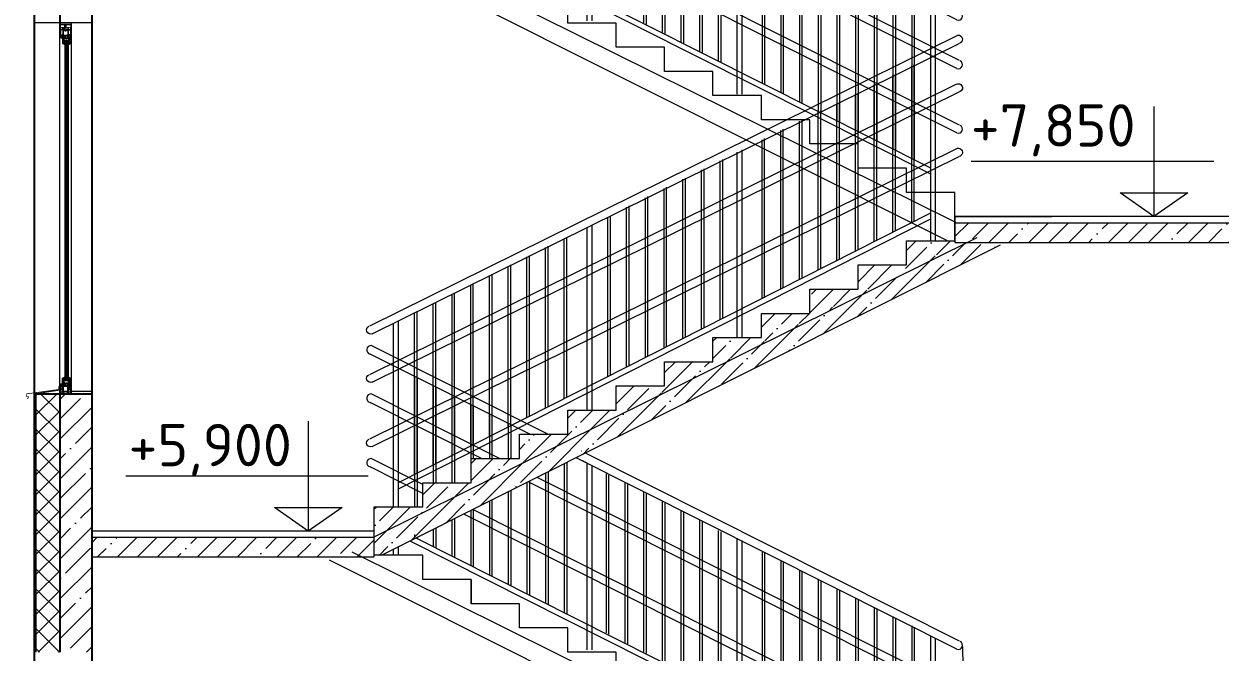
# Model space of a CAD drawing. Header units: millimetres. Extents: x -136099598 to 11807193, y 0 to 779331.
# Drawn here: x 676380 to 683796, y 293704 to 297598 of the extents above; entities that cross this region are included whole.
import ezdxf
from ezdxf import colors
from ezdxf.entities.mleader import LeaderData, LeaderLine
from ezdxf.math import Vec2, Vec3

# ---------------------------------------------------------------- set-up
doc = ezdxf.new("R2010")
doc.units = ezdxf.units.MM
doc.header["$MEASUREMENT"] = 0
doc.layers.get('0').update_dxf_attribs({"color": 250, "lineweight": 9})
doc.layers.add('PDF _0', color=7, linetype='Continuous')
for name, color, linetype, lineweight in [('АР_Окна', 4, 'Continuous', 0), ('АР_Отметки', 250, 'Continuous', 15), ('АР_Стены фасадные', 7, 'Continuous', 30), ('АР_Тонкие', 250, 'Continuous', 5), ('АР_Штриховка', 253, 'Continuous', 13), ('СТЕНЫ кирпич ЛИДЕР', 250, 'Continuous', 15), ('Штриховка', 7, 'Continuous', 5)]:
    doc.layers.add(name, color=color, linetype=linetype, lineweight=lineweight)
doc.styles.add('ISOCPEUR', font='isocpeur.ttf', dxfattribs={"width": 0.7})
doc.styles.add('PDF ISOCPEUR', font='isocpeur.ttf')

# ---------------------------------------------------------------- blocks, each defined once
blk = doc.blocks.new('A$Cd8d14d9d')
at = {"ltscale": 150}
for p, q in [((0, 681.8), (0, 0)), ((-372.3, 340.9), (1132.1, 340.9)), ((-379.6, 0), (379.6, 0))]:
    blk.add_line(p, q, dxfattribs=at)
blk.add_lwpolyline([(0, 0), (210, 147), (-210, 147), (0, 0)], dxfattribs=at)
blk = doc.blocks.new('A$C1377d581')
at = {"ltscale": 150}
blk.add_line((5.9, -186.8, 0), (-3737.8, 1669.9, 0), dxfattribs=at)
at = {"color": 0, "ltscale": 100, "transparency": 33554687}
blk.add_line((-3880.1, 1622.7, 0.4), (-51.8, -297.2, 0), dxfattribs=at)
for points in [[(-3600, 1650), (-3600, 1800), (-3900, 1800)], [(-3300, 1500), (-3300, 1650), (-3600, 1650)], [(-3000, 1350), (-3000, 1500), (-3300, 1500)], [(-2700, 1200), (-2700, 1350), (-3000, 1350)], [(-2400, 1050), (-2400, 1200), (-2700, 1200)], [(-2100, 900), (-2100, 1050), (-2400, 1050)], [(-1800, 750), (-1800, 900), (-2100, 900)], [(-1500, 600), (-1500, 750), (-1800, 750)], [(-1200, 450), (-1200, 600), (-1500, 600)], [(-900, 300), (-900, 450), (-1200, 450)], [(-600, 150), (-600, 300), (-900, 300)], [(-300, 0), (-300, 150), (-600, 150)], [(0, -150), (0, 0), (-300, 0)]]:
    blk.add_lwpolyline(points, dxfattribs=at)
blk = doc.blocks.new('A$C5a2cbcee')
at = {"ltscale": 150}
for p, q in [((2041.6, -521.8), (-1597.3, 1277.5)), ((2057.4, -473.8), (-1590, 1330)), ((-1451.2, 54.5), (-1451.2, 1213.6)), ((-1421.2, 54.5), (-1421.2, 1198.4)), ((-1319.4, 175.3), (-1319.4, 1146.7)), ((-1303.4, 167.2), (-1303.4, 1138.6)), ((-1203.4, 116.5), (-1203.4, 1087.9)), ((-1187.4, 108.4), (-1187.4, 1079.8)), ((2041.6, -821.8), (-1597.3, 977.5)), ((2057.4, -773.8), (-1580, 1025)), ((-1087.4, 57.7), (-1087.4, 1029.2)), ((-1071.4, 49.6), (-1071.4, 1021.1)), ((-971.4, -1), (-971.4, 970.4)), ((-955.4, -9.1), (-955.4, 962.3)), ((-855.4, -59.8), (-855.4, 911.6)), ((-839.4, -67.9), (-839.4, 903.5)), ((-739.4, -118.7), (-739.4, 860.9)), ((-723.4, -126.8), (-723.4, 853)), ((-623.4, -177.5), (-623.4, 803.3)), ((-607.4, -185.6), (-607.4, 795.3)), ((-507.4, -236.2), (-507.4, 745.6)), ((-491.4, -244.3), (-491.4, 737.6)), ((-391.4, -295), (-391.4, 687.9)), ((-375.4, -303.1), (-375.4, 680)), ((2057.4, -1173.8), (-1580, 625)), ((-251.2, -545.5), (-251.2, 618.2)), ((-221.2, -545.5), (-221.2, 603.3)), ((2041.6, -1221.8), (-1597.3, 577.5)), ((-132, -426.4), (-132, 558.9)), ((-116, -434.5), (-116, 551)), ((-16, -485.2), (-16, 501.3)), ((0, -493.3), (0, 493.3)), ((100, -544), (100, 443.6)), ((116, -552.1), (116, 435.6)), ((216, -602.7), (216, 385.9)), ((232, -610.8), (232, 377.9)), ((332, -661.5), (332, 328.2)), ((348, -669.6), (348, 320.3)), ((1878.8, -1445.1), (-1421.2, 226.9)), ((448, -720.3), (448, 270.6)), ((464, -728.4), (464, 262.6)), ((1878.8, -1482.5), (-1421.2, 189.5)), ((564, -779), (564, 208.8)), ((580, -787.1), (580, 200.9)), ((678.8, -995.5), (678.8, 152.1)), ((708.8, -995.5), (708.8, 137.2)), ((834.8, -916.2), (834.8, 74.9)), ((850.8, -924.3), (850.8, 67)), ((950.8, -975), (950.8, 20.6)), ((966.8, -983.1), (966.8, 12.6)), ((1066.8, -1033.7), (1066.8, -37.1)), ((1082.8, -1041.8), (1082.8, -45.1)), ((1182.8, -1092.5), (1182.8, -94.8)), ((1198.8, -1100.6), (1198.8, -102.7)), ((1298.8, -1151.3), (1298.8, -152.4)), ((1314.8, -1159.4), (1314.8, -160.4)), ((1414.8, -1210), (1414.8, -210.1)), ((1430.8, -1218.2), (1430.8, -218.1)), ((1530.8, -1268.8), (1530.8, -267.8)), ((1546.8, -1276.9), (1546.8, -275.8)), ((1646.8, -1327.6), (1646.8, -325.5)), ((1662.8, -1335.7), (1662.8, -333.4)), ((1762.8, -1386.4), (1762.8, -383.1)), ((1778.8, -1394.5), (1778.8, -391.1)), ((1878.8, -1595.5), (1878.8, -440.8)), ((1908.8, -1595.5), (1908.8, -455.7))]:
    blk.add_line(p, q, dxfattribs=at)
for centre, radius, start, end in [((-1591.4, 1303.4), 26.6, 86.97359, 257.26359), ((-1592.5, 1002.7), 25.6, 60.67905, 259.27962), ((-1592.5, 602.7), 25.6, 60.67905, 259.27962), ((2051.1, -498.5), 25.1, 248.00446, 64.52353), ((2051.1, -798.5), 25.1, 248.00446, 64.52353), ((2051.1, -1198.5), 25.1, 248.00446, 64.52353)]:
    blk.add_arc(centre, radius, start, end, dxfattribs=at)
blk = doc.blocks.new('_DotSmall')
at = {"color": 0, "linetype": 'ByBlock', "const_width": 0.5}
blk.add_lwpolyline([(-0.0625, 0, 1), (0.0625, 0, 1)], format="xyb", close=True, dxfattribs=at)
blk = doc.blocks.new('A$Cfc3cbdf2')
at = {"ltscale": 150}
for p, q in [((-2515.9, 2400), (-3506.1, 2897.7)), ((-2404.2, 2400), (-3498.8, 2950.2)), ((-3360, 1950), (-3360, 2824.2)), ((-3330, 1950), (-3330, 2809.2)), ((-3228.2, 1950), (-3228.2, 2758.4)), ((-3212.2, 1950), (-3212.2, 2750.3)), ((-3112.2, 2100), (-3112.2, 2699.6)), ((-3096.2, 2100), (-3096.2, 2691.5)), ((-2814.4, 2250), (-3506.1, 2597.7)), ((-2702.7, 2250), (-3498.8, 2650.2)), ((-2996.2, 2100), (-2996.2, 2640.8)), ((-2980.2, 2100), (-2980.2, 2632.7)), ((-2880.2, 2100), (-2880.2, 2582.1)), ((-2864.2, 2250, 0.4), (-2864.2, 2574)), ((-2764.2, 2250), (-2764.2, 2523.3)), ((-2748.2, 2250), (-2748.2, 2515.2)), ((-2648.2, 2250), (-2648.2, 2466.5)), ((-2632.2, 2250), (-2632.2, 2458.4)), ((-3180, 2089.9), (-3498.8, 2250.2)), ((-2880.2, 2272.1), (-2880.2, 2283.1)), ((-2864.2, 2272.1), (-2864.2, 2275)), ((-2764.2, 2272.1), (-2764.2, 2280.9)), ((-2284.2, 1285.4), (-2284.2, 2226.5)), ((132.9, 1068.7), (-2227.4, 2255)), ((-2160, 2221.1), (-2227.4, 2255)), ((-2196.3, 2295.5), (-2196.6, 2295.6)), ((148.7, 1116.8), (-2171.5, 2283)), ((-3180, 2033.8), (-3506.1, 2197.7)), ((-2416.2, 1351.9), (-2416.2, 2160.3)), ((-2400.2, 1343.8), (-2400.2, 2168.4)), ((-2300.2, 1293.5), (-2300.2, 2218.5)), ((-2160, 1064), (-2160, 2221.1)), ((-2130, 1064), (-2130, 2206)), ((-2040.8, 1169.1), (-2040.8, 2154.4)), ((-2532.2, 1410.3), (-2532.2, 2102.2)), ((132.9, 768.7), (-2526.2, 2105.2)), ((-2516.2, 1402.3), (-2516.2, 2110.2)), ((148.7, 816.8), (-2470.3, 2133.2)), ((-2416.2, 2106), (-2470.3, 2133.2)), ((-2024.8, 1161), (-2024.8, 2146.5)), ((-1924.8, 1110.3), (-1924.8, 2096.8)), ((-1908.8, 1102.2), (-1908.8, 2088.8)), ((-2648.2, 1468.8), (-2648.2, 2044)), ((-2648.2, 2000.7), (-2648.2, 2044)), ((-2632.2, 1460.7), (-2632.2, 2052)), ((-2632.2, 2000.7), (-2632.2, 2052)), ((-1808.8, 1051.6), (-1808.8, 2039.1)), ((-1792.8, 1043.4), (-1792.8, 2031.1)), ((148.7, 416.8), (-2868.6, 1933.4)), ((-2864.2, 1580.1), (-2864.2, 1935.7)), ((-2764.2, 1529.4), (-2764.2, 1985.8)), ((-2748.2, 1521.3), (-2748.2, 1993.8)), ((-1692.8, 992.8), (-1692.8, 1981.4)), ((-1676.8, 984.7), (-1676.8, 1973.5)), ((-2996.2, 1647), (-2996.2, 1869.5)), ((-2996.2, 1836.2), (-2996.2, 1869.5)), ((-2980.2, 1638.9), (-2980.2, 1877.5)), ((-2980.2, 1836.2), (-2980.2, 1877.5)), ((132.9, 368.7), (-2924.6, 1905.4)), ((-2880.2, 1883.1), (-2924.6, 1905.4)), ((-2880.2, 1588.2), (-2880.2, 1927.6)), ((-1576.8, 934), (-1576.8, 1923.7)), ((-1560.8, 925.9), (-1560.8, 1915.8)), ((-1460.8, 875.2), (-1460.8, 1866.1)), ((-1444.8, 867.1), (-1444.8, 1858.1)), ((-3112.2, 1836.2), (-3112.2, 1836.4)), ((-3112.2, 1705.8), (-3112.2, 1811.3)), ((-3096.2, 1697.7), (-3096.2, 1819.3)), ((-1344.8, 816.5), (-1344.8, 1804.3)), ((-1328.8, 808.4), (-1328.8, 1796.4)), ((-30, 112.6), (-3257.6, 1738.3)), ((-3228.2, 1764.5), (-3228.2, 1778)), ((-30, 150), (-3220.4, 1757)), ((-3212.2, 1756.4), (-3212.2, 1761.1)), ((-1230, 608), (-1230, 1755.6)), ((-1200, 608), (-1200, 1740.8)), ((-3360, 1650), (-3360, 1689.9)), ((-3330, 1650), (-3330, 1705)), ((-1074, 679.3), (-1074, 1670.5)), ((-1058, 671.2), (-1058, 1662.5)), ((-958, 620.5), (-958, 1616.1)), ((-942, 612.4), (-942, 1608.1)), ((-842, 561.8), (-842, 1558.4)), ((-826, 553.7), (-826, 1550.5)), ((-726, 503), (-726, 1500.7)), ((-710, 494.9), (-710, 1492.8)), ((-610, 444.2), (-610, 1443.1)), ((-594, 436.1), (-594, 1435.1)), ((-494, 385.5), (-494, 1385.4)), ((-478, 377.4), (-478, 1377.4)), ((-378, 326.7), (-378, 1327.7)), ((-362, 318.6), (-362, 1319.8)), ((-262, 267.9), (-262, 1270)), ((-246, 259.8), (-246, 1262.1)), ((-146, 209.2), (-146, 1212.4)), ((-130, 201.1), (-130, 1204.4)), ((-30, 0), (-30, 1149.7)), ((0, 0), (0, 1134.8))]:
    blk.add_line(p, q, dxfattribs=at)
for centre, radius, start, end in [((-3500.2, 2923.6), 26.6, 86.97359, 257.26359), ((-3500.2, 2623.6), 26.6, 86.97359, 257.26359), ((-3500.2, 2223.6), 26.6, 86.97359, 257.26359), ((142.3, 1092), 25.1, 248.00446, 64.52353), ((142.3, 792), 25.1, 248.00446, 64.52353), ((142.3, 392), 25.1, 248.00446, 64.52353)]:
    blk.add_arc(centre, radius, start, end, dxfattribs=at)
blk = doc.blocks.new('A$Ca02bca81')
at = {"ltscale": 150}
for p, q in [((-2515.9, 2400), (-3506.1, 2897.7)), ((-2404.2, 2400), (-3498.8, 2950.2)), ((-3360, 1950), (-3360, 2824.2)), ((-3330, 1950), (-3330, 2809.2)), ((-3228.2, 1950), (-3228.2, 2758.4)), ((-3212.2, 1950), (-3212.2, 2750.3)), ((-3112.2, 2100), (-3112.2, 2699.6)), ((-3096.2, 2100), (-3096.2, 2691.5)), ((-2814.4, 2250), (-3506.1, 2597.7)), ((-2702.7, 2250), (-3498.8, 2650.2)), ((-2996.2, 2100), (-2996.2, 2640.8)), ((-2980.2, 2100), (-2980.2, 2632.7)), ((-2880.2, 2100), (-2880.2, 2582.1)), ((-2864.2, 2250, 0.4), (-2864.2, 2574)), ((-2764.2, 2250), (-2764.2, 2523.3)), ((-2748.2, 2250), (-2748.2, 2515.2)), ((-2648.2, 2250), (-2648.2, 2466.5)), ((-2632.2, 2250), (-2632.2, 2458.4)), ((-3180, 2089.9), (-3498.8, 2250.2)), ((-2880.2, 2272.1), (-2880.2, 2283.1)), ((-2864.2, 2272.1), (-2864.2, 2275)), ((-2764.2, 2272.1), (-2764.2, 2280.9)), ((-2284.2, 1285.4), (-2284.2, 2226.5)), ((132.9, 1068.7), (-2227.4, 2255)), ((-2160, 2221.1), (-2227.4, 2255)), ((-2196.3, 2295.5), (-2196.6, 2295.6)), ((148.7, 1116.8), (-2171.5, 2283)), ((-3180, 2033.8), (-3506.1, 2197.7)), ((-2416.2, 1351.9), (-2416.2, 2160.3)), ((-2400.2, 1343.8), (-2400.2, 2168.4)), ((-2300.2, 1293.5), (-2300.2, 2218.5)), ((-2160, 1064), (-2160, 2221.1)), ((-2130, 1064), (-2130, 2206)), ((-2040.8, 1169.1), (-2040.8, 2161.2)), ((-2024.8, 1161), (-2024.8, 2153.1)), ((-2532.2, 1410.3), (-2532.2, 2102.2)), ((132.9, 768.7), (-2526.2, 2105.2)), ((-2516.2, 1402.3), (-2516.2, 2110.2)), ((148.7, 816.8), (-2470.3, 2133.2)), ((-2416.2, 2106), (-2470.3, 2133.2)), ((-1924.8, 1110.3), (-1924.8, 2102.9)), ((-1908.8, 1102.2), (-1908.8, 2094.8)), ((-2648.2, 1468.8), (-2648.2, 2044)), ((-2648.2, 2000.7), (-2648.2, 2044)), ((-2632.2, 1460.7), (-2632.2, 2052)), ((-2632.2, 2000.7), (-2632.2, 2052)), ((-1808.8, 1051.6), (-1808.8, 2044.6)), ((-1792.8, 1043.4), (-1792.8, 2036.5)), ((148.7, 416.8), (-2868.6, 1933.4)), ((-2864.2, 1580.1), (-2864.2, 1935.7)), ((-2764.2, 1529.4), (-2764.2, 1985.8)), ((-2748.2, 1521.3), (-2748.2, 1993.8)), ((-1692.8, 992.8), (-1692.8, 1986.3)), ((-1676.8, 984.7), (-1676.8, 1978.2)), ((-2996.2, 1647), (-2996.2, 1869.5)), ((-2996.2, 1836.2), (-2996.2, 1869.5)), ((-2980.2, 1638.9), (-2980.2, 1877.5)), ((-2980.2, 1836.2), (-2980.2, 1877.5)), ((132.9, 368.7), (-2924.6, 1905.4)), ((-2880.2, 1883.1), (-2924.6, 1905.4)), ((-2880.2, 1588.2), (-2880.2, 1927.6)), ((-1576.8, 934), (-1576.8, 1928)), ((-1560.8, 925.9), (-1560.8, 1919.9)), ((-1460.8, 875.2), (-1460.8, 1869.7)), ((-1444.8, 867.1), (-1444.8, 1861.6)), ((-3112.2, 1705.8), (-3112.2, 1811.3)), ((-3096.2, 1697.7), (-3096.2, 1819.3)), ((-1344.8, 816.5), (-1344.8, 1811.4)), ((-1328.8, 808.4), (-1328.8, 1803.3)), ((-30, 112.6), (-3257.6, 1738.3)), ((-30, 150), (-3220.4, 1757)), ((-1230, 608), (-1230, 1755.6)), ((-1200, 608), (-1200, 1740.8)), ((-3360, 1647.1), (-3360, 1687)), ((-3330, 1647.1), (-3330, 1702.1)), ((-1074, 679.3), (-1074, 1675.3)), ((-1058, 671.2), (-1058, 1667.2)), ((-958, 620.5), (-958, 1616.1)), ((-942, 612.4), (-942, 1608.1)), ((-842, 561.8), (-842, 1558.4)), ((-826, 553.7), (-826, 1550.5)), ((-726, 503), (-726, 1500.7)), ((-710, 494.9), (-710, 1492.8)), ((-610, 444.2), (-610, 1443.1)), ((-594, 436.1), (-594, 1435.1)), ((-494, 385.5), (-494, 1385.4)), ((-478, 377.4), (-478, 1377.4)), ((-378, 326.7), (-378, 1327.7)), ((-362, 318.6), (-362, 1319.8)), ((-262, 267.9), (-262, 1270)), ((-246, 259.8), (-246, 1262.1)), ((-146, 209.2), (-146, 1212.4)), ((-130, 201.1), (-130, 1204.4)), ((-30, 0), (-30, 1149.7)), ((0, 0), (0, 1134.8))]:
    blk.add_line(p, q, dxfattribs=at)
for centre, radius, start, end in [((-3500.2, 2923.6), 26.6, 86.97359, 257.26359), ((-3500.2, 2623.6), 26.6, 86.97359, 257.26359), ((-3500.2, 2223.6), 26.6, 86.97359, 257.26359), ((142.3, 1092), 25.1, 248.00446, 64.52353), ((142.3, 792), 25.1, 248.00446, 64.52353), ((142.3, 392), 25.1, 248.00446, 64.52353)]:
    blk.add_arc(centre, radius, start, end, dxfattribs=at)

msp = doc.modelspace()

# ---------------------------------------------------------------- hatches: boundary and pattern name
at = {"ltscale": 100, "transparency": 33554687}
h = msp.add_hatch(dxfattribs=at)
h.set_pattern_fill('ANSI35', color=0, scale=700)
h.set_pattern_definition([(45, (5351.9, 8530.43), (-123.743687, 123.743687), []), (45, (5475.65, 8530.43), (-123.743687, 123.743687), [218.75, -43.75, 0, -43.75])])
h.paths.add_polyline_path([(683892.234, 296363.658), (683892.249, 296243.982), (682152.249, 296243.982), (682152.242, 296363.982)])
h = msp.add_hatch(dxfattribs=at)
h.set_pattern_fill('ANSI35', color=0, scale=600)
h.set_pattern_definition([(45, (1e-05, -2), (-106.066017, 106.066017), []), (45, (106.07, -2), (-106.066017, 106.066017), [187.5, -37.5, 0, -37.5])])
h.paths.add_polyline_path([(682432.353, 296226.65), (682169.805, 296233.569), (678552.242, 294419.398), (678552.242, 294298.982), (678604.091, 294306.816)])
h.paths.add_polyline_path([(682176.779, 296233.569), (682152.242, 296265.982), (682152.242, 296265.982), (682152.242, 296253.982), (681852.242, 296253.982), (681852.242, 296103.982), (681552.242, 296103.982), (681552.242, 295953.982), (681252.242, 295953.982), (681252.242, 295803.982), (680952.242, 295803.982), (680952.242, 295653.982), (680652.242, 295653.982), (680652.242, 295503.982), (680352.242, 295503.982), (680352.242, 295353.982), (680052.242, 295353.982), (680052.242, 295203.982), (679752.242, 295203.982), (679752.242, 295053.982), (679452.242, 295053.982), (679452.242, 294905.982), (679152.242, 294905.982), (679152.242, 294753.982), (678852.242, 294753.982), (678852.242, 294601.982), (678552.242, 294601.982), (678552.242, 294450.982), (678552.242, 294419.398)])
h = msp.add_hatch(dxfattribs=at)
h.set_pattern_fill('ANSI35', color=0, scale=700)
h.set_pattern_definition([(45, (-17007.07, 8035.8), (-123.743687, 123.743687), []), (45, (-16883.32, 8035.8), (-123.743687, 123.743687), [218.75, -43.75, 0, -43.75])])
h.paths.add_polyline_path([(676802.12, 295303.552), (676802.058, 293703.825), (676602.149, 293703.825), (676602.211, 295303.552)])
h = msp.add_hatch(dxfattribs=at)
h.set_pattern_fill('ANSI35', color=0, scale=700)
h.set_pattern_definition([(45, (-298.1, 6580.43), (-123.743687, 123.743687), []), (45, (-174.35, 6580.43), (-123.743687, 123.743687), [218.75, -43.75, 0, -43.75])])
h.paths.add_polyline_path([(678552.234, 294413.658), (678552.249, 294293.982), (676802.302, 294293.982), (676802.287, 294413.658)])
at = {"layer": 'Штриховка', "transparency": 33554636}
h = msp.add_hatch(dxfattribs=at)
h.set_pattern_fill('ANSI37', color=256, scale=700)
h.set_pattern_definition([(45, (-21380.31, 5075.375), (-61.871843, 61.871843), []), (135, (-21380.31, 5075.375), (-61.871843, -61.871843), [])])
h.paths.add_polyline_path([(676601.966, 295303.552), (676602.058, 293703.825), (676452.058, 293703.825), (676452.058, 295303.552)])

# ---------------------------------------------------------------- linework, layer by layer
for p, q in [((676602.242, 297592.19, 0.34), (676602.242, 297574.085, 0.34)), ((676602.242, 297575.217, 0.34), (676602.242, 297513.1, 0.34)), ((676602.242, 297575.217, 0.34), (676609.615, 297575.217, 0.34)), ((676602.242, 297568.035, 0.34), (676602.242, 297575.217, 0.34)), ((676602.242, 297575.217, 0.34), (676609.615, 297575.217, 0.34)), ((676602.242, 297574.085, 0.34), (676602.242, 297566.876, 0.34)), ((676602.242, 297568.035, 0.34), (676602.242, 297568.035, 0.34)), ((676602.242, 297568.035, 0.34), (676602.242, 297568.035, 0.34)), ((676602.242, 297566.876, 0.34), (676602.242, 297568.035, 0.34)), ((676602.242, 297568.035, 0.34), (676602.242, 297568.035, 0.34)), ((676604.2, 297573.2, 0.34), (676609.615, 297573.2, 0.34)), ((676604.2, 297573.2, 0.34), (676604.2, 297563.821, 0.34)), ((676609.615, 297573.2, 0.34), (676604.2, 297573.2, 0.34)), ((676604.2, 297573.2, 0.34), (676604.2, 297563.821, 0.34)), ((676604.2, 297563.821, 0.34), (676619.021, 297563.821, 0.34)), ((676604.2, 297563.821, 0.34), (676619.021, 297563.821, 0.34)), ((676605.746, 297561.208, 0.34), (676605.746, 297544.258, 0.34)), ((676618.953, 297561.208, 0.34), (676605.746, 297561.208, 0.34)), ((676609.615, 297575.217, 0.34), (676609.615, 297573.2, 0.34)), ((676609.615, 297575.217, 0.34), (676609.615, 297573.2, 0.34)), ((676615.228, 297575.217, 0.34), (676624.716, 297575.217, 0.34)), ((676615.228, 297575.217, 0.34), (676615.228, 297573.2, 0.34)), ((676615.228, 297573.2, 0.34), (676615.228, 297575.217, 0.34)), ((676615.228, 297575.217, 0.34), (676624.716, 297575.217, 0.34)), ((676615.228, 297573.2, 0.34), (676619.021, 297573.2, 0.34)), ((676619.021, 297573.2, 0.34), (676615.228, 297573.2, 0.34)), ((676619.021, 297573.2, 0.34), (676619.021, 297563.821, 0.34)), ((676619.021, 297563.821, 0.34), (676619.021, 297573.2, 0.34)), ((676620.804, 297573.2, 0.34), (676624.716, 297573.2, 0.34)), ((676620.804, 297573.2, 0.34), (676620.804, 297563.821, 0.34)), ((676624.716, 297573.2, 0.34), (676620.804, 297573.2, 0.34)), ((676620.804, 297573.2, 0.34), (676620.804, 297563.821, 0.34)), ((676620.804, 297563.821, 0.34), (676633.817, 297563.821, 0.34)), ((676620.804, 297563.821, 0.34), (676621.625, 297563.821, 0.34)), ((676620.972, 297561.2, 0.34), (676633.817, 297561.2, 0.34)), ((676621.625, 297563.821, 0.34), (676633.817, 297573.087, 0.34)), ((676622.762, 297559.085, 0.34), (676622.762, 297528.167, 0.34)), ((676622.762, 297559.085, 0.34), (676651.336, 297559.085, 0.34)), ((676624.716, 297575.217, 0.34), (676624.716, 297573.2, 0.34)), ((676624.716, 297575.217, 0.34), (676624.716, 297573.2, 0.34)), ((676632.698, 297559.085, 0.34), (676632.698, 297556.421, 0.34)), ((676633.817, 297573.087, 0.34), (676633.817, 297592.19, 0.34)), ((676633.817, 297592.19, 0.34), (676633.817, 297592.19, 0.34)), ((676640.28, 297563.821, 0.34), (676653.158, 297563.821, 0.34)), ((676640.28, 297561.2, 0.34), (676653.125, 297561.2, 0.34)), ((676641.399, 297559.085, 0.34), (676641.399, 297556.421, 0.34)), ((676649.196, 297575.217, 0.34), (676658.541, 297575.217, 0.34)), ((676649.196, 297575.217, 0.34), (676649.196, 297573.2, 0.34)), ((676649.196, 297573.2, 0.34), (676653.158, 297573.2, 0.34)), ((676651.336, 297559.085, 0.34), (676651.336, 297528.167, 0.34)), ((676653.125, 297561.2, 0.34), (676653.125, 297528.167, 0.34)), ((676653.158, 297573.2, 0.34), (676653.158, 297563.821, 0.34)), ((676654.693, 297561.2, 0.34), (676667.961, 297561.2, 0.34)), ((676655.06, 297573.2, 0.34), (676658.541, 297573.2, 0.34)), ((676655.06, 297573.2, 0.34), (676655.06, 297563.821, 0.34)), ((676655.06, 297563.821, 0.34), (676669.957, 297563.821, 0.34)), ((676658.541, 297575.217, 0.34), (676658.541, 297573.2, 0.34)), ((676667.961, 297561.2, 0.34), (676667.961, 297535.712, 0.34)), ((676671.912, 297578.245, 0.34), (676671.912, 297592.19, 0.34)), ((676671.912, 297584.118, 0.34), (676671.912, 297522.466, 0.34)), ((676602.242, 297513.1, 0.34), (676618.509, 297509.174, 0.34)), ((676605.746, 297549.96, 0.34), (676605.746, 297526.588, 0.34)), ((676613.407, 297526.588, 0.34), (676605.746, 297526.588, 0.34)), ((676605.746, 297525.169, 0.34), (676605.746, 297514.38, 0.34)), ((676613.129, 297525.169, 0.34), (676605.746, 297525.169, 0.34)), ((676605.746, 297514.38, 0.34), (676614.114, 297512, 0.34)), ((676613.129, 297525.169, 0.34), (676616.875, 297519.858, 0.34)), ((676614.22, 297525.315, 0.34), (676618.729, 297519.676, 0.34)), ((676615.617, 297511.572, 0.34), (676618.51, 297510.687, 0.34)), ((676616.875, 297519.858, 0.34), (676616.875, 297515.134, 0.34)), ((676618.509, 297509.174, 0.34), (676618.509, 297489.138, 0.34)), ((676618.509, 297489.138, 0.34), (676618.509, 297488.39, 0.34)), ((676618.729, 297519.676, 0.34), (676618.729, 297513.974, 0.34)), ((676618.91, 297487.695, 0.34), (676619.343, 297487.445, 0.34)), ((676619.742, 297527.521, 0.34), (676622.809, 297525.251, 0.34)), ((676619.745, 297486.749, 0.34), (676619.745, 297477.426, 0.34)), ((676620.251, 297518.284, 0.34), (676620.251, 297497.007, 0.34)), ((676620.611, 297524.866, 0.34), (676620.611, 297519.101, 0.34)), ((676620.972, 297558.328, 0.34), (676620.972, 297528.167, 0.34)), ((676620.972, 297528.167, 0.34), (676622.762, 297528.167, 0.34)), ((676621.486, 297528.095, 0.34), (676633.616, 297528.095, 0.34)), ((676621.487, 297487.041, 0.34), (676621.487, 297478.568, 0.34)), ((676622.809, 297525.251, 0.34), (676633.616, 297525.251, 0.34)), ((676626.057, 297481.938, 0.34), (676626.057, 297487.041, 0.34)), ((676627.374, 297520.482, 0.34), (676627.374, 297525.251, 0.34)), ((676635.905, 297520.482, 0.34), (676627.374, 297520.482, 0.34)), ((676627.415, 297490.645, 0.34), (676657.149, 297492.995, 0.34)), ((676627.415, 297487.706, 0.34), (676627.415, 297490.645, 0.34)), ((676627.799, 297487.041, 0.34), (676627.415, 297487.706, 0.34)), ((676627.799, 297482.327, 0.34), (676627.799, 297487.041, 0.34)), ((676632.698, 297556.421, 0.34), (676641.399, 297556.421, 0.34)), ((676633.616, 297528.913, 0.34), (676633.616, 297525.251, 0.34)), ((676633.616, 297528.913, 0.34), (676640.481, 297528.913, 0.34)), ((676635.634, 297511.519, 0.34), (676635.634, 297516.702, 0.34)), ((676635.634, 297516.702, 0.34), (676637.662, 297516.702, 0.34)), ((676635.905, 297518.682, 0.34), (676635.905, 297520.482, 0.34)), ((676637.662, 297518.682, 0.34), (676635.905, 297518.682, 0.34)), ((676648.89, 297510.716, 0.34), (676636.438, 297510.716, 0.34)), ((676637.662, 297516.702, 0.34), (676637.662, 297518.682, 0.34)), ((676640.481, 297528.913, 0.34), (676640.481, 297525.251, 0.34)), ((676640.481, 297528.095, 0.34), (676651.997, 297528.095, 0.34)), ((676640.481, 297525.251, 0.34), (676654.008, 297525.251, 0.34)), ((676660.579, 297520.245, 0.34), (676647.75, 297520.245, 0.34)), ((676647.75, 297520.245, 0.34), (676647.75, 297517.608, 0.34)), ((676647.75, 297517.608, 0.34), (676649.693, 297517.608, 0.34)), ((676649.693, 297517.608, 0.34), (676649.693, 297511.519, 0.34)), ((676651.336, 297528.167, 0.34), (676653.125, 297528.167, 0.34)), ((676652.149, 297532.089, 0.34), (676667.961, 297532.089, 0.34)), ((676654.008, 297525.251, 0.34), (676654.008, 297522.466, 0.34)), ((676654.008, 297522.466, 0.34), (676658.715, 297522.466, 0.34)), ((676657.149, 297492.995, 0.34), (676657.149, 297479.657, 0.34)), ((676658.715, 297522.466, 0.34), (676657.972, 297530.39, 0.34)), ((676657.972, 297530.39, 0.34), (676667.976, 297530.39, 0.34)), ((676659.274, 297516.396, 0.34), (676659.274, 297519.07, 0.34)), ((676659.274, 297519.07, 0.34), (676660.579, 297519.07, 0.34)), ((676664.954, 297516.396, 0.34), (676659.274, 297516.396, 0.34)), ((676659.585, 297492.995, 0.34), (676659.585, 297479.14, 0.34)), ((676660.579, 297519.07, 0.34), (676660.579, 297520.245, 0.34)), ((676667.086, 297520.245, 0.34), (676663.647, 297520.245, 0.34)), ((676663.647, 297520.245, 0.34), (676663.647, 297518.94, 0.34)), ((676663.647, 297518.94, 0.34), (676664.954, 297518.94, 0.34)), ((676664.954, 297518.94, 0.34), (676664.954, 297516.396, 0.34)), ((676667.976, 297530.39, 0.34), (676666.989, 297522.466, 0.34)), ((676666.989, 297522.466, 0.34), (676671.912, 297522.466, 0.34)), ((676667.086, 297475.43, 0.34), (676667.086, 297520.245, 0.34)), ((676667.961, 297545.528, 0.34), (676667.961, 297532.21, 0.34)), ((676620.228, 297476.69, 0.34), (676629.598, 297472.612, 0.34)), ((676621.97, 297477.832, 0.34), (676629.416, 297474.592, 0.34)), ((676627.244, 297480.419, 0.34), (676626.292, 297481.37, 0.34)), ((676628.201, 297481.926, 0.34), (676627.799, 297482.327, 0.34)), ((676628.613, 297480.183, 0.34), (676627.812, 297480.183, 0.34)), ((676629.952, 297481.926, 0.34), (676628.201, 297481.926, 0.34)), ((676629.416, 297474.592, 0.34), (676629.416, 297479.38, 0.34)), ((676629.598, 297472.612, 0.34), (676631.158, 297472.612, 0.34)), ((676631.158, 297480.661, 0.34), (676629.952, 297481.926, 0.34)), ((676631.158, 297472.612, 0.34), (676631.158, 297480.661, 0.34)), ((676631.158, 297472.612, 0.34), (676632.693, 297469.293, 0.34)), ((676641.501, 297472.575, 0.68), (676636.13, 297472.575, 0.68)), ((676651.209, 297472.575, 0.68), (676644.758, 297472.575, 0.34)), ((676655.655, 297470.723, 0.34), (676654.562, 297470.308, 0.68)), ((676657.149, 297479.657, 0.34), (676655.555, 297479.657, 0.34)), ((676655.555, 297479.657, 0.34), (676655.555, 297477.199, 0.34)), ((676655.555, 297477.199, 0.34), (676656.752, 297477.199, 0.34)), ((676656.752, 297474.076, 0.34), (676655.655, 297474.076, 0.34)), ((676655.655, 297474.076, 0.34), (676655.655, 297470.723, 0.34)), ((676655.655, 297470.723, 0.34), (676656.318, 297470.723, 0.34)), ((676656.318, 297470.723, 0.34), (676666.572, 297474.681, 0.34)), ((676656.752, 297474.053, 0.34), (676656.752, 297474.076, 0.34)), ((676659.8, 297475.162, 0.34), (676658.123, 297473.485, 0.34)), ((676659.752, 297476.343, 0.34), (676658.157, 297477.694, 0.34)), ((676660.878, 297477.673, 0.34), (676659.869, 297478.527, 0.34)), ((676661.511, 297474.595, 0.34), (676665.343, 297476.074, 0.34))]:
    msp.add_line(p, q)
at = {"ltscale": 150}
for p, q in [((683892.242, 296363.982, 0.014), (682152.242, 296363.982, 0.014)), ((678552.242, 294413.982), (676802.242, 294413.982, 0.34)), ((679152.242, 294153.982, 0.34), (679152.242, 294003.982, 0.34)), ((682199.655, 293738.695, 0.34), (682200.693, 293613.039, 0.34))]:
    msp.add_line(p, q, dxfattribs=at)
at = {"elevation": 0.34}
for points in [[(676671.919, 297604.37), (676671.919, 297592.19), (676602.242, 297592.19), (676602.242, 297604.37)], [(676658.541, 297575.217), (676658.541, 297573.2), (676655.06, 297573.2), (676655.06, 297563.821), (676669.957, 297563.821), (676669.957, 297573.2), (676664.514, 297573.2), (676664.514, 297575.217), (676671.912, 297575.217), (676671.912, 297584.118), (676671.912, 297592.19), (676640.28, 297592.19), (676640.28, 297563.821), (676653.158, 297563.821), (676653.158, 297573.2), (676649.196, 297573.2), (676649.196, 297575.217), (676658.541, 297575.217)], [(676654.603, 297483.529), (676631.656, 297483.529), (676631.656, 297487.796), (676654.603, 297487.796)]]:
    msp.add_lwpolyline(points, close=True, dxfattribs=at)
for points in [[(676620.251, 297518.284), (676626.274, 297518.284), (676626.274, 297497.007), (676620.251, 297497.007)], [(676620.611, 297524.866), (676625.805, 297524.866), (676625.805, 297519.101), (676620.611, 297519.101)], [(676626.057, 297487.041), (676621.487, 297487.041)], [(676647.471, 297492.23), (676645.287, 297492.058), (676645.287, 297489.832), (676639.741, 297489.832), (676639.763, 297491.621), (676637.655, 297491.455), (676637.643, 297489.639), (676632.094, 297489.639), (676631.986, 297491.007), (676627.749, 297490.672), (676627.749, 297487.95), (676631.356, 297487.95), (676631.656, 297487.796)], [(676654.603, 297487.796), (676657.149, 297489.513), (676657.149, 297490.438), (676656.462, 297490.438), (676656.462, 297491.525), (676654.472, 297491.501), (676654.371, 297492.775), (676652.902, 297492.659), (676652.902, 297489.814), (676647.462, 297489.814), (676647.471, 297492.23)], [(676667.086, 297520.245), (676669.03, 297520.245), (676669.03, 297521.236), (676671.912, 297521.236), (676671.912, 297522.466)]]:
    msp.add_lwpolyline(points, dxfattribs=at)
for points in [[(676624.747, 297489.744), (676624.696, 297489.818, -0.22062377), (676624.585, 297490.484), (676625.139, 297492.497, 0.20074549), (676625.061, 297493.112), (676624.741, 297493.666), (676623.314, 297490.677, 0.13715433), (676623.239, 297490.251), (676623.348, 297489.163), (676623.326, 297489.161, -0.2948812), (676622.55, 297489.559), (676622.377, 297489.858, -0.24631991), (676622.347, 297490.604), (676623.757, 297493.579), (676621.191, 297493.579), (676621.191, 297494.584), (676624.362, 297494.584, -0.15446254), (676624.824, 297494.438), (676625.621, 297493.877, -0.29504625), (676625.947, 297493.069), (676625.404, 297490.242), (676625.831, 297489.513), (676625.811, 297489.502, -0.39208687)], [(676657.012, 297518.248), (676656.676, 297494.706), (676627.959, 297492.436), (676628.101, 297494.663), (676627.383, 297495.804), (676627.383, 297501.597), (676629.71, 297501.597), (676629.71, 297502.87), (676627.383, 297502.87), (676627.383, 297518.284), (676632.565, 297518.284), (676632.565, 297512.197, 0.41421356), (676633.369, 297511.394), (676633.663, 297511.394), (676633.663, 297508.905, 0.41421356), (676634.467, 297508.102), (676640.251, 297508.102), (676640.251, 297506.128), (676642.008, 297506.128), (676642.008, 297507.971), (676643.632, 297507.971), (676643.632, 297506.172), (676645.037, 297506.172), (676645.037, 297507.927), (676649.385, 297507.927), (676651.529, 297507.927, 0.41421356), (676652.332, 297508.73), (676652.332, 297517.856)]]:
    msp.add_lwpolyline(points, format="xyb", close=True, dxfattribs=at)
msp.add_lwpolyline([(676659.585, 297492.995), (676658.518, 297494.98), (676658.518, 297514.145), (676665.343, 297514.145, -0.41421356), (676665.343, 297513.342), (676665.343, 297476.074)], format="xyb", dxfattribs=at)
at = {"color": 0, "ltscale": 100, "transparency": 33554687}
for points, elevation in [([(682152.242, 296253.982), (682152.242, 296403.982), (682752.242, 296403.982)], 0.014), ([(683902.242, 296253.982), (683902.242, 296403.982), (683602.242, 296403.982)], -0.03)]:
    msp.add_lwpolyline(points, dxfattribs=dict(at, elevation=elevation))
at = {"ltscale": 150}
for points, elevation in [([(682152.242, 296243.982), (683892.242, 296243.982), (683892.242, 296403.982), (682152.242, 296403.982)], 0.014), ([(676802.242, 294293.982), (678552.242, 294293.982), (678552.242, 294453.982), (676802.242, 294453.982)], 0.34)]:
    msp.add_lwpolyline(points, close=True, dxfattribs=dict(at, elevation=elevation))
for centre, radius, start, end in [((676617.488, 297525.947, 0.34), 4.131, 32.5035915, 171.0739498), ((676617.273, 297512, 0.34), 3.159, 97.2422772, 180.0057305), ((676617.254, 297525.735, 0.34), 3.063, 35.6724147, 187.8931615), ((676617.609, 297512.208, 0.34), 2.091, 57.621815, 197.7087898), ((676619.312, 297488.39, 0.34), 0.803, 180, 240.0000013), ((676618.942, 297486.749, 0.34), 0.803, 0, 60.0000013), ((676637.073, 297526.616, 0.34), 4.868, 196.2855474, 343.7144526), ((676636.438, 297511.519, 0.34), 0.803, 180, 270), ((676648.89, 297511.519, 0.34), 0.803, 270, 0), ((676620.548, 297477.426, 0.34), 0.803, 180, 246.484252), ((676622.291, 297478.568, 0.34), 0.803, 180, 246.484252), ((676626.86, 297481.938, 0.34), 0.803, 180, 225.0000145), ((676627.812, 297480.987, 0.34), 0.803, 225.0000145, 270), ((676628.613, 297479.38, 0.34), 0.803, 0, 90), ((676657.555, 297474.053, 0.34), 0.803, 180, 314.9999855), ((676657.556, 297477.16, 0.34), 0.803, 41.6297072, 176.6296725), ((676660.388, 297479.14, 0.34), 0.803, 180, 229.7384112), ((676659.232, 297475.73, 0.34), 0.803, 314.9999855, 49.7384112), ((676659.232, 297475.73, 0.34), 2.546, 333.5183931, 49.7384112), ((676666.283, 297475.43, 0.34), 0.803, 291.1065, 0)]:
    msp.add_arc(centre, radius, start, end)
at = {"layer": 'АР_Окна', "ltscale": 150, "elevation": 0.34}
for points in [[(676442.242, 295303.552), (676802.242, 295303.552), (676802.242, 297604.357), (676442.242, 297604.357)], [(676602.242, 297604.39), (676671.904, 297604.351), (676671.904, 295303.552), (676602.242, 295303.552)]]:
    msp.add_lwpolyline(points, close=True, dxfattribs=at)
at = {"layer": 'АР_Стены фасадные', "lineweight": 15}
for p, q in [((676631.208, 295406.211, 0.68), (676632.736, 295409.517, 0.68)), ((676655.61, 295408.093, 0.68), (676652.979, 295409.091, 0.68)), ((676655.61, 295404.752, 0.68), (676655.61, 295408.093, 0.68)), ((676655.61, 295408.093, 0.68), (676656.27, 295408.093, 0.68)), ((676656.27, 295408.093, 0.68), (676666.485, 295404.15, 0.68)), ((676602.101, 295366.191, 0.68), (676602.101, 295304.067, 0.68)), ((676614.23, 295366.975, 0.68), (676605.892, 295364.974, 0.68)), ((676605.892, 295364.974, 0.68), (676605.892, 295354.04, 0.68)), ((676612.972, 295354.04, 0.68), (676605.892, 295354.04, 0.68)), ((676605.892, 295352.479, 0.68), (676605.892, 295336.567, 0.68)), ((676613.473, 295352.479, 0.68), (676605.892, 295352.479, 0.68)), ((676617.679, 295336.567, 0.68), (676605.892, 295336.567, 0.68)), ((676605.892, 295334.815, 0.68), (676605.892, 295318.276, 0.68)), ((676617.679, 295334.815, 0.68), (676605.892, 295334.815, 0.68)), ((676605.894, 295353.857, 0.68), (676605.894, 295364.604, 0.68)), ((676610.555, 295336.567, 0.68), (676610.555, 295334.815, 0.68)), ((676617.15, 295359.52, 0.68), (676612.972, 295354.04, 0.68)), ((676614.913, 295352.253, 0.68), (676613.968, 295350.878, 0.68)), ((676618.673, 295359.52, 0.68), (676614.495, 295354.04, 0.68)), ((676614.495, 295336.567, 0.68), (676614.495, 295334.815, 0.68)), ((676617.099, 295350.504, 0.68), (676616.139, 295349.108, 0.68)), ((676617.15, 295359.52, 0.68), (676617.15, 295363.89, 0.68)), ((676618.673, 295365.019, 0.68), (676617.453, 295364.751, 0.68)), ((676619.506, 295349.582, 0.68), (676617.679, 295336.567, 0.68)), ((676617.679, 295334.815, 0.68), (676619.043, 295318.276, 0.68)), ((676622.944, 295353.856, 0.68), (676618.457, 295350.398, 0.68)), ((676618.607, 295389.749, 0.68), (676618.607, 295390.494, 0.68)), ((676618.607, 295369.791, 0.68), (676618.607, 295389.749, 0.68)), ((676618.673, 295359.52, 0.68), (676618.673, 295365.019, 0.68)), ((676621.52, 295351.134, 0.68), (676618.952, 295335.82, 0.68)), ((676618.952, 295335.82, 0.68), (676620.95, 295318.276, 0.68)), ((676619.007, 295391.187, 0.68), (676619.439, 295391.435, 0.68)), ((676619.839, 295392.128, 0.68), (676619.839, 295401.416, 0.68)), ((676620.319, 295402.149, 0.68), (676629.653, 295406.211, 0.68)), ((676620.343, 295360.715, 0.68), (676620.343, 295381.91, 0.68)), ((676620.701, 295354.159, 0.68), (676620.701, 295359.902, 0.68)), ((676621.006, 295348.286, 0.68), (676621.006, 295318.276, 0.68)), ((676623.01, 295348.286, 0.68), (676621.006, 295348.286, 0.68)), ((676652.171, 295351.134, 0.68), (676621.52, 295351.134, 0.68)), ((676621.574, 295391.838, 0.68), (676621.574, 295400.278, 0.68)), ((676622.055, 295401.012, 0.68), (676629.472, 295404.239, 0.68)), ((676636.095, 295353.856, 0.68), (676622.944, 295353.856, 0.68)), ((676623.01, 295348.286, 0.68), (676623.01, 295320.13, 0.68)), ((676626.126, 295396.921, 0.68), (676626.126, 295391.838, 0.68)), ((676627.308, 295398.435, 0.68), (676626.36, 295397.487, 0.68)), ((676635.936, 295358.526, 0.68), (676627.439, 295358.526, 0.68)), ((676627.439, 295358.526, 0.68), (676627.439, 295353.775, 0.68)), ((676627.862, 295391.838, 0.68), (676627.479, 295391.175, 0.68)), ((676627.479, 295391.175, 0.68), (676627.479, 295388.247, 0.68)), ((676627.479, 295388.247, 0.68), (676657.098, 295385.907, 0.68)), ((676628.262, 295396.933, 0.68), (676627.862, 295396.533, 0.68)), ((676627.862, 295396.533, 0.68), (676627.862, 295391.838, 0.68)), ((676628.672, 295398.669, 0.68), (676627.874, 295398.669, 0.68)), ((676630.006, 295396.933, 0.68), (676628.262, 295396.933, 0.68)), ((676629.472, 295404.239, 0.68), (676629.472, 295399.469, 0.68)), ((676629.653, 295406.211, 0.68), (676631.208, 295406.211, 0.68)), ((676631.208, 295398.194, 0.68), (676630.006, 295396.933, 0.68)), ((676631.208, 295406.211, 0.68), (676631.208, 295398.194, 0.68)), ((676635.667, 295367.455, 0.68), (676635.667, 295362.292, 0.68)), ((676635.667, 295362.292, 0.68), (676637.686, 295362.292, 0.68)), ((676637.686, 295360.319, 0.68), (676635.936, 295360.319, 0.68)), ((676635.936, 295360.319, 0.68), (676635.936, 295358.526, 0.68)), ((676636.095, 295353.856, 0.68), (676636.095, 295351.134, 0.68)), ((676641.501, 295406.248, 0.68), (676636.13, 295406.248, 0.68)), ((676648.871, 295368.255, 0.68), (676636.467, 295368.255, 0.68)), ((676637.686, 295362.292, 0.68), (676637.686, 295360.319, 0.68)), ((676654.546, 295353.856, 0.68), (676638.189, 295353.856, 0.68)), ((676638.189, 295353.856, 0.68), (676638.189, 295351.134, 0.68)), ((676651.209, 295406.248, 0.68), (676644.854, 295406.248, 0.68)), ((676647.735, 295358.763, 0.68), (676647.735, 295361.39, 0.68)), ((676647.735, 295361.39, 0.68), (676649.671, 295361.39, 0.68)), ((676660.515, 295358.763, 0.68), (676647.735, 295358.763, 0.68)), ((676649.671, 295361.39, 0.68), (676649.671, 295367.455, 0.68)), ((676651.196, 295320.13, 0.68), (676651.196, 295348.061, 0.68)), ((676653.015, 295348.061, 0.68), (676651.196, 295348.061, 0.68)), ((676652.171, 295351.134, 0.68), (676657.408, 295336.729, 0.68)), ((676653.015, 295318.276, 0.68), (676653.015, 295348.061, 0.68)), ((676653.216, 295318.276, 0.68), (676657.408, 295336.729, 0.68)), ((676659.189, 295356.753, 0.68), (676654.546, 295356.753, 0.68)), ((676654.546, 295353.856, 0.68), (676654.546, 295356.753, 0.68)), ((676655.511, 295399.193, 0.68), (676655.511, 295401.642, 0.68)), ((676655.511, 295401.642, 0.68), (676656.702, 295401.642, 0.68)), ((676657.098, 295399.193, 0.68), (676655.511, 295399.193, 0.68)), ((676656.702, 295404.752, 0.68), (676655.61, 295404.752, 0.68)), ((676668.486, 295343.671, 0.68), (676656.658, 295343.671, 0.68)), ((676656.658, 295343.671, 0.68), (676658.688, 295336.729, 0.68)), ((676656.702, 295404.776, 0.68), (676656.702, 295404.752, 0.68)), ((676657.098, 295385.907, 0.68), (676657.098, 295399.193, 0.68)), ((676657.843, 295332.523, 0.68), (676658.688, 295336.729, 0.68)), ((676659.189, 295356.753, 0.68), (676658.036, 295348.96, 0.68)), ((676668.209, 295348.96, 0.68), (676658.036, 295348.96, 0.68)), ((676659.739, 295403.671, 0.68), (676658.068, 295405.342, 0.68)), ((676659.691, 295402.494, 0.68), (676658.102, 295401.149, 0.68)), ((676664.873, 295362.597, 0.68), (676659.214, 295362.597, 0.68)), ((676659.214, 295362.597, 0.68), (676659.214, 295359.932, 0.68)), ((676659.214, 295359.932, 0.68), (676660.515, 295359.932, 0.68)), ((676659.524, 295385.907, 0.68), (676659.524, 295399.708, 0.68)), ((676660.812, 295401.17, 0.68), (676659.807, 295400.319, 0.68)), ((676660.515, 295359.932, 0.68), (676660.515, 295358.763, 0.68)), ((676661.443, 295404.236, 0.68), (676665.261, 295402.762, 0.68)), ((676663.571, 295358.763, 0.68), (676663.571, 295360.062, 0.68)), ((676663.571, 295360.062, 0.68), (676664.873, 295360.062, 0.68)), ((676666.997, 295358.763, 0.68), (676663.571, 295358.763, 0.68)), ((676664.873, 295360.062, 0.68), (676664.873, 295362.597, 0.68)), ((676666.997, 295403.404, 0.68), (676666.997, 295358.763, 0.68)), ((676671.904, 295356.753, 0.68), (676667.241, 295356.753, 0.68)), ((676667.241, 295356.753, 0.68), (676668.209, 295348.96, 0.68)), ((676668.486, 295332.523, 0.68), (676668.486, 295343.671, 0.68)), ((676671.904, 295356.753, 0.68), (676671.904, 295304.085, 0.68)), ((676602.101, 295327.643, 0.68), (676442.236, 295303.552, 0.34)), ((676619.139, 295315.228, 0.68), (676603.742, 295315.228, 0.68)), ((676603.742, 295315.228, 0.68), (676603.742, 295306.064, 0.68)), ((676605.892, 295318.276, 0.68), (676619.043, 295318.276, 0.68)), ((676610.621, 295318.276, 0.68), (676610.621, 295315.228, 0.68)), ((676614.537, 295318.276, 0.68), (676614.537, 295315.228, 0.68)), ((676619.139, 295315.228, 0.68), (676619.139, 295306.064, 0.68)), ((676620.95, 295318.276, 0.68), (676635.697, 295318.276, 0.68)), ((676635.697, 295315.228, 0.68), (676620.999, 295315.228, 0.68)), ((676620.999, 295315.228, 0.68), (676620.999, 295306.064, 0.68)), ((676651.196, 295320.13, 0.68), (676623.01, 295320.13, 0.68)), ((676642.411, 295318.276, 0.68), (676653.216, 295318.276, 0.68)), ((676652.992, 295315.228, 0.68), (676642.411, 295315.228, 0.68)), ((676652.992, 295315.228, 0.68), (676652.992, 295305.698, 0.68)), ((676654.977, 295318.276, 0.68), (676657.579, 295331.212, 0.68)), ((676654.977, 295318.276, 0.68), (676668.486, 295318.276, 0.68)), ((676669.876, 295315.228, 0.68), (676655.01, 295315.228, 0.68)), ((676655.01, 295315.228, 0.68), (676655.01, 295305.698, 0.68)), ((676668.486, 295331.212, 0.68), (676657.579, 295331.212, 0.68)), ((676668.486, 295332.523, 0.68), (676657.843, 295332.523, 0.68)), ((676668.486, 295318.276, 0.68), (676668.486, 295331.212, 0.68))]:
    msp.add_line(p, q, dxfattribs=at)
at = {"layer": 'АР_Стены фасадные', "lineweight": 15, "elevation": 0.68}
for points in [[(676632.777, 297483.529), (676632.777, 295395.337)], [(676636.13, 297483.529), (676636.13, 295395.337)], [(676641.501, 297483.591), (676641.501, 295395.399)], [(676644.854, 297483.591), (676644.854, 295395.399)], [(676651.209, 297483.529), (676651.209, 295395.337)], [(676654.562, 297483.529), (676654.562, 295395.337)], [(676620.343, 295360.715), (676626.342, 295360.715), (676626.342, 295381.91), (676620.343, 295381.91)], [(676620.701, 295354.159), (676625.875, 295354.159), (676625.875, 295359.902), (676620.701, 295359.902)], [(676626.126, 295391.838), (676621.574, 295391.838)], [(676647.457, 295386.669), (676645.282, 295386.841), (676645.282, 295389.057), (676639.757, 295389.057), (676639.779, 295387.276), (676637.68, 295387.441), (676637.668, 295389.25), (676632.14, 295389.25), (676632.033, 295387.888), (676627.812, 295388.221), (676627.812, 295390.932), (676631.405, 295390.932), (676631.704, 295391.086)], [(676638.189, 295351.134), (676638.189, 295353.856), (676654.546, 295353.856), (676654.546, 295356.753), (676659.189, 295356.753), (676658.036, 295348.96), (676668.209, 295348.96), (676667.241, 295356.753), (676671.904, 295356.753), (676671.904, 295304.085), (676666.188, 295304.085), (676666.188, 295305.698), (676669.876, 295305.698), (676669.876, 295315.228), (676655.01, 295315.228), (676655.01, 295305.698), (676658.688, 295305.698), (676658.688, 295304.085), (676649.51, 295304.085), (676649.51, 295305.698), (676652.992, 295305.698), (676652.992, 295315.228), (676642.411, 295315.228), (676642.411, 295318.276), (676653.216, 295318.276), (676657.408, 295336.729), (676652.171, 295351.134), (676638.189, 295351.134)], [(676654.562, 295391.086), (676657.098, 295389.376), (676657.098, 295388.454), (676656.413, 295388.454), (676656.413, 295387.371), (676654.431, 295387.395), (676654.331, 295386.126), (676652.867, 295386.241), (676652.867, 295389.076), (676647.448, 295389.076), (676647.457, 295386.669)], [(676666.997, 295358.763), (676668.933, 295358.763), (676668.933, 295357.775), (676671.94, 295357.775), (676671.94, 295356.55)]]:
    msp.add_lwpolyline(points, dxfattribs=at)
for points in [[(676618.603, 295369.822), (676618.603, 295368.171), (676615.643, 295367.517, 0.37968792), (676617.453, 295364.751), (676618.673, 295365.019), (676618.673, 295359.52), (676614.495, 295354.04, 0.45770813), (676618.457, 295350.398), (676622.944, 295353.856), (676636.095, 295353.856), (676636.095, 295351.134), (676621.52, 295351.134), (676618.952, 295335.82), (676620.95, 295318.276), (676635.697, 295318.276), (676635.697, 295315.228), (676620.999, 295315.228), (676620.999, 295306.064), (676625.25, 295306.064), (676625.25, 295304.067), (676615.431, 295304.067), (676615.431, 295306.064), (676619.139, 295306.064), (676619.139, 295315.228), (676603.742, 295315.228), (676603.742, 295306.064), (676608.178, 295306.064), (676608.178, 295304.067), (676602.101, 295304.067), (676602.101, 295366.191), (676618.607, 295369.819)], [(676659.524, 295385.907), (676658.461, 295383.93), (676658.461, 295364.838), (676665.261, 295364.838, 0.41421356), (676665.261, 295365.639), (676665.261, 295402.762)]]:
    msp.add_lwpolyline(points, format="xyb", dxfattribs=at)
for points in [[(676624.821, 295389.146), (676624.771, 295389.072, 0.22062377), (676624.66, 295388.408), (676625.212, 295386.403, -0.20074549), (676625.134, 295385.79), (676624.815, 295385.238), (676623.394, 295388.216, -0.13715433), (676623.319, 295388.64), (676623.428, 295389.724), (676623.406, 295389.726, 0.2948812), (676622.633, 295389.33), (676622.461, 295389.032, 0.24631991), (676622.431, 295388.289), (676623.835, 295385.325), (676621.279, 295385.325), (676621.279, 295384.324), (676624.438, 295384.324, 0.15446254), (676624.898, 295384.47), (676625.692, 295385.028, 0.29504625), (676626.017, 295385.833), (676625.476, 295388.65), (676625.901, 295389.376), (676625.882, 295389.387, 0.39208687)], [(676656.961, 295360.751), (676656.627, 295384.203), (676628.021, 295386.463), (676628.163, 295384.246), (676627.447, 295383.109), (676627.447, 295377.338), (676629.766, 295377.338), (676629.766, 295376.07), (676627.447, 295376.07), (676627.447, 295360.715), (676632.61, 295360.715), (676632.61, 295366.779, -0.41421356), (676633.41, 295367.579), (676633.703, 295367.579), (676633.703, 295370.058, -0.41421356), (676634.503, 295370.858), (676640.265, 295370.858), (676640.265, 295372.825), (676642.015, 295372.825), (676642.015, 295370.989), (676643.634, 295370.989), (676643.634, 295372.781), (676645.033, 295372.781), (676645.033, 295371.033), (676649.364, 295371.033), (676651.5, 295371.033, -0.41421356), (676652.3, 295370.233), (676652.3, 295361.142)]]:
    msp.add_lwpolyline(points, format="xyb", close=True, dxfattribs=at)
for points in [[(676654.562, 295395.337), (676631.704, 295395.337), (676631.704, 295391.086), (676654.562, 295391.086)], [(676667.539, 295347.344), (676656.239, 295347.344), (676656.239, 295345.122), (676667.539, 295345.122)], [(676671.904, 295304.085), (676802.242, 295304.085), (676802.242, 295318.846), (676671.904, 295318.846)]]:
    msp.add_lwpolyline(points, close=True, dxfattribs=at)
at = {"layer": 'АР_Стены фасадные', "lineweight": 15}
for centre, radius, start, end in [((676617.337, 295352.795, 0.68), 3.876, 184.6728985, 304.0228637), ((676617.649, 295367.287, 0.68), 3.434, 185.2138454, 261.6464201), ((676618.048, 295353.93, 0.68), 3.555, 178.2218399, 276.5976596), ((676617.898, 295367.017, 0.68), 2.31, 167.4934622, 258.8855773), ((676637.087, 295352.399, 0.68), 4.866, 17.4307349, 162.5692651), ((676637.142, 295352.807, 0.68), 2.635, 23.4637079, 156.5362921), ((676636.467, 295367.455, 0.68), 0.8, 90, 180), ((676648.871, 295367.455, 0.68), 0.8, 0, 90)]:
    msp.add_arc(centre, radius, start, end, dxfattribs=at)
at = {"layer": 'АР_Тонкие', "lineweight": 15}
for centre, radius, start, end in [((676619.408, 295390.494, 0.68), 0.8, 119.9999999, 180), ((676619.039, 295392.128, 0.68), 0.8, 299.9999999, 0), ((676620.639, 295401.416, 0.68), 0.8, 113.5157665, 180), ((676622.375, 295400.278, 0.68), 0.8, 113.5157665, 180), ((676626.926, 295396.921, 0.68), 0.8, 135, 180), ((676627.874, 295397.869, 0.68), 0.8, 90, 135), ((676628.672, 295399.469, 0.68), 0.8, 270, 0), ((676657.503, 295404.776, 0.68), 0.8, 45, 180), ((676657.504, 295401.68, 0.68), 0.8, 183.3703245, 318.3703245), ((676660.324, 295399.708, 0.68), 0.8, 130.2615576, 180), ((676659.174, 295403.105, 0.68), 0.8, 310.2615576, 45), ((676659.174, 295403.105, 0.68), 2.536, 310.2615576, 26.4816308), ((676666.196, 295403.404, 0.68), 0.8, 0, 68.8935183)]:
    msp.add_arc(centre, radius, start, end, dxfattribs=at)
at = {"layer": 'АР_Штриховка', "const_width": 4.536, "elevation": 0.403}
msp.add_lwpolyline([(676399.47, 295272.514), (676407.858, 295284.401, 0.62996226), (676406.401, 295287.445), (676398.755, 295287.445, -0.3971972), (676396.477, 295289.599), (676396.477, 295302.14, -0.37356068), (676399.054, 295305.108), (676595.854, 295332.048), (676595.854, 295351.707)], format="xyb", dxfattribs=at)
at = {"layer": 'СТЕНЫ кирпич ЛИДЕР', "lineweight": 25, "ltscale": 100}
for p, q in [((676442.233, 299203.552, 0.094), (676442.242, 288104.001, 0.095)), ((676802.242, 295303.552, 0.34), (676442.242, 295303.552, 0.34)), ((676452.242, 295303.552, 0.34), (676452.242, 293704.357, 0.094))]:
    msp.add_line(p, q, dxfattribs=at)
for points in [[(676602.242, 291403.552), (676602.242, 290203.569), (676802.242, 290203.569), (676802.242, 299203.552)], [(676602.242, 299203.552), (676602.242, 297554.357)], [(676602.242, 295303.552), (676602.242, 293704.357)]]:
    msp.add_lwpolyline(points, dxfattribs=at)

# ---------------------------------------------------------------- block references
at = {"ltscale": 150}
for name, p in [('A$Ca02bca81', (682032.242, 296553.982, 1.318)), ('A$C1377d581', (682152.242, 296553.982, 0.666)), ('A$Cfc3cbdf2', (682032.242, 292653.982, 0.34)), ('A$C1377d581', (682152.242, 292653.982, 0.34))]:
    msp.add_blockref(name, p, dxfattribs=at)
at = {"ltscale": 150, "xscale": -1}
for name, p in [('A$C5a2cbcee', (680581.002, 296199.498, 0.34)), ('A$C1377d581', (678552.242, 294603.982, 0.34))]:
    msp.add_blockref(name, p, dxfattribs=at)
at = {"ltscale": 150, "xscale": -1, "rotation": 359.9992924696829}
for p in [(683386.191, 296404.417, 0.014), (678142.687, 294453.982, 2.124)]:
    msp.add_blockref('A$Cd8d14d9d', p, dxfattribs=at)

# ---------------------------------------------------------------- texts
at = {"layer": 'PDF _0', "lineweight": 0, "char_height": 262.4934, "attachment_point": 9, "style": 'PDF ISOCPEUR'}
for s, insert in [('+7,850', (683272.269, 296776.549, 0.014)), ('+5,900', (678041.135, 294794.9, 2.124))]:
    msp.add_mtext(s, dxfattribs=dict(at, insert=insert))

# ---------------------------------------------------------------- leaders
at = {"layer": 'АР_Отметки'}
ml = msp.add_multileader_mtext('Standard', dxfattribs=at)
ml.set_content('Л.2', color=256, style='ISOCPEUR')
ml.set_leader_properties(color=256, linetype='Continuous', lineweight=-1)
ml.set_arrow_properties(name='DOTSMALL')
ml.build(insert=Vec2(0, 0))
ml.multileader.update_dxf_attribs({"has_text_frame": 1, "text_left_attachment_type": 4, "text_right_attachment_type": 4, "dogleg_length": 100, "arrow_head_size": 280.8})
ctx = ml.context
ctx.base_point, ctx.char_height, ctx.arrow_head_size, ctx.landing_gap_size, ctx.plane_origin = Vec3(757009.836, 304935.888), 390, 280.8, 78, Vec3(796377.867, 286803.821)
ctx.left_attachment, ctx.right_attachment = 4, 4
notes = []
notes.append((ctx, [(0, (0, 0, 0), (0, 0), (1, 0), 1, [])]))
ctx.mtext.insert, ctx.mtext.width, ctx.mtext.line_spacing_style, ctx.mtext.flow_direction = Vec3(757087.836, 305455.888), 1330.20737, 2, 5
ml = msp.add_multileader_mtext('Standard', dxfattribs=at)
ml.set_content('Л.1', color=256, style='ISOCPEUR')
ml.set_leader_properties(color=256, linetype='Continuous', lineweight=-1)
ml.set_arrow_properties(name='DOTSMALL')
ml.build(insert=Vec2(0, 0))
ml.multileader.update_dxf_attribs({"has_text_frame": 1, "text_left_attachment_type": 4, "text_right_attachment_type": 4, "dogleg_length": 100, "arrow_head_size": 280.8})
ctx = ml.context
ctx.base_point, ctx.char_height, ctx.arrow_head_size, ctx.landing_gap_size, ctx.plane_origin = Vec3(677591.785, 304641.689), 390, 280.8, 78, Vec3(716959.816, 286509.623)
ctx.left_attachment, ctx.right_attachment = 4, 4
notes.append((ctx, [(0, (0, 0, 0), (0, 0), (1, 0), 1, [])]))
ctx.mtext.insert, ctx.mtext.width, ctx.mtext.line_spacing_style, ctx.mtext.flow_direction = Vec3(677669.785, 305161.689), 1330.20737, 2, 5
for ctx, leaders in notes:
    for number, flags, end, landing, length, lines in leaders:
        leader = LeaderData()
        leader.index, (leader.has_last_leader_line, leader.has_dogleg_vector, leader.attachment_direction) = number, flags
        leader.last_leader_point, leader.dogleg_vector, leader.dogleg_length = Vec3(end), Vec3(landing), length
        for number, points, colour, breaks in lines:
            line = LeaderLine()
            line.index, line.vertices, line.color, line.breaks = number, Vec3.list(points), colors.encode_raw_color(colour), breaks
            leader.lines.append(line)
        ctx.leaders.append(leader)

doc.saveas('drawing.dxf')
